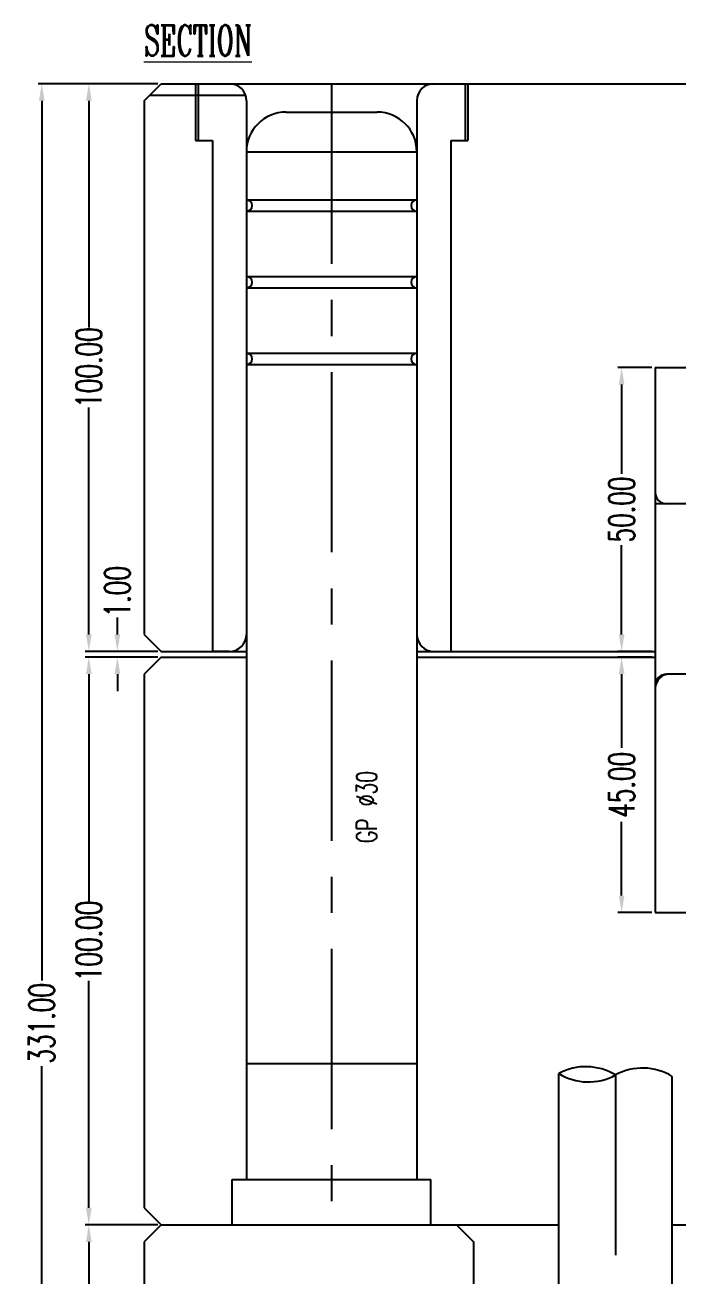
# Model space of a CAD drawing. Header units: inches. Extents: x 169168 to 170394, y -54081 to -53214.
# Drawn here: x 169612.4 to 169727.4, y -53927.9 to -53707.5 of the extents above; entities that cross this region are included whole.
import ezdxf

# ---------------------------------------------------------------- set-up
doc = ezdxf.new("R2010")
doc.units = ezdxf.units.IN
doc.header["$LTSCALE"] = 2
doc.header["$MEASUREMENT"] = 0
doc.header["$PDMODE"] = 3
doc.header["$PDSIZE"] = 0.3125
doc.linetypes.add('CENTER', pattern=[50.8, 31.75, -6.35, 6.35, -6.35])
doc.layers.get('0').update_dxf_attribs({"linetype": 'CONTINUOUS'})
doc.layers.get('Defpoints').update_dxf_attribs({"linetype": 'CONTINUOUS'})
for name, color, linetype in [('CAV-COR', 1, 'CONTINUOUS'), ('SILDE', 6, 'CONTINUOUS'), ('text', 7, 'CONTINUOUS')]:
    doc.layers.add(name, color=color, linetype=linetype)
doc.layers.add('dim', color=3, linetype='CONTINUOUS', lineweight=15)
doc.styles.add('ROMANC', font='romanc', dxfattribs={"width": 0.6, "height": 1})
doc.styles.get("Standard").update_dxf_attribs({"font": 'txt.shx', "width": 0.67})
doc.dimstyles.new('2.00', dxfattribs={"dimtxt": 4.5, "dimasz": 3, "dimexe": 0.666, "dimexo": 0.626, "dimgap": 1, "dimtad": 0, "dimzin": 0, "dimdsep": 46, "dimtxsty": 'Standard', "dimcen": 0.09, "dimclrd": 3, "dimclre": 3, "dimclrt": 7, "dimazin": 0, "dimtfac": 1, "dimtofl": 0, "dimtmove": 0, "dimatfit": 0, "dimfxl": 0, "dimtolj": 1, "dimtzin": 0, "dimarcsym": 0})

# ---------------------------------------------------------------- blocks, each defined once
blk = doc.blocks.new('*D36916')
at = {"layer": 'Defpoints', "color": 0}
for p in [(169628.63, -53817.88), (169636.36, -53817.88), (169636.36, -53818.88)]:
    blk.add_point(p, dxfattribs=at)
at = {"layer": 'dim', "color": 3, "linetype": 'ByBlock', "lineweight": -2}
for p, q in [((169628.63, -53814.88), (169628.63, -53811.88)), ((169635.73, -53817.88), (169627.97, -53817.88)), ((169635.73, -53818.88), (169627.97, -53818.88)), ((169628.63, -53821.88), (169628.63, -53824.88))]:
    blk.add_line(p, q, dxfattribs=at)
at = {"layer": 'dim', "color": 3, "linetype": 'ByBlock'}
for points in [[(169628.13, -53814.88), (169629.13, -53814.88), (169628.63, -53817.88)], [(169629.13, -53821.88), (169628.13, -53821.88), (169628.63, -53818.88)]]:
    blk.add_solid(points, dxfattribs=at)
at = {"layer": 'dim', "color": 7, "linetype": 'ByBlock', "insert": (169628.63, -53807.36), "char_height": 4.5, "attachment_point": 5, "rotation": 90}
blk.add_mtext('\\A1;1.00', dxfattribs=at)
blk = doc.blocks.new('*D36917')
at = {"layer": 'Defpoints', "color": 0}
for p in [(169623.6, -53717.88), (169636.36, -53717.88), (169636.36, -53817.88)]:
    blk.add_point(p, dxfattribs=at)
at = {"layer": 'dim', "color": 3, "linetype": 'ByBlock', "lineweight": -2}
for p, q in [((169635.73, -53717.88), (169622.94, -53717.88)), ((169623.6, -53720.88), (169623.6, -53760.85)), ((169623.6, -53814.88), (169623.6, -53774.91)), ((169635.73, -53817.88), (169622.94, -53817.88))]:
    blk.add_line(p, q, dxfattribs=at)
at = {"layer": 'dim', "color": 3, "linetype": 'ByBlock'}
for points in [[(169624.1, -53720.88), (169623.1, -53720.88), (169623.6, -53717.88)], [(169623.1, -53814.88), (169624.1, -53814.88), (169623.6, -53817.88)]]:
    blk.add_solid(points, dxfattribs=at)
at = {"layer": 'dim', "color": 7, "linetype": 'ByBlock', "insert": (169623.6, -53767.88), "char_height": 4.5, "attachment_point": 5, "rotation": 90}
blk.add_mtext('\\A1;100.00', dxfattribs=at)
blk = doc.blocks.new('*D36918')
at = {"layer": 'Defpoints', "color": 0}
for p in [(169623.6, -53818.88), (169636.36, -53818.88), (169636.36, -53918.88)]:
    blk.add_point(p, dxfattribs=at)
at = {"layer": 'dim', "color": 3, "linetype": 'ByBlock', "lineweight": -2}
for p, q in [((169635.73, -53818.88), (169622.94, -53818.88)), ((169623.6, -53821.88), (169623.6, -53861.85)), ((169623.6, -53915.88), (169623.6, -53875.91)), ((169635.73, -53918.88), (169622.94, -53918.88))]:
    blk.add_line(p, q, dxfattribs=at)
at = {"layer": 'dim', "color": 3, "linetype": 'ByBlock'}
for points in [[(169624.1, -53821.88), (169623.1, -53821.88), (169623.6, -53818.88)], [(169623.1, -53915.88), (169624.1, -53915.88), (169623.6, -53918.88)]]:
    blk.add_solid(points, dxfattribs=at)
at = {"layer": 'dim', "color": 7, "linetype": 'ByBlock', "insert": (169623.6, -53868.88), "char_height": 4.5, "attachment_point": 5, "rotation": 90}
blk.add_mtext('\\A1;100.00', dxfattribs=at)
blk = doc.blocks.new('*D36919')
at = {"layer": 'Defpoints', "color": 0}
for p in [(169623.6, -53918.88), (169636.36, -53918.88), (169636.36, -54018.88)]:
    blk.add_point(p, dxfattribs=at)
at = {"layer": 'dim', "color": 3, "linetype": 'ByBlock', "lineweight": -2}
for p, q in [((169635.73, -53918.88), (169622.94, -53918.88)), ((169623.6, -53921.88), (169623.6, -53961.85)), ((169623.6, -54015.88), (169623.6, -53975.91)), ((169635.73, -54018.88), (169622.94, -54018.88))]:
    blk.add_line(p, q, dxfattribs=at)
at = {"layer": 'dim', "color": 3, "linetype": 'ByBlock'}
for points in [[(169624.1, -53921.88), (169623.1, -53921.88), (169623.6, -53918.88)], [(169623.1, -54015.88), (169624.1, -54015.88), (169623.6, -54018.88)]]:
    blk.add_solid(points, dxfattribs=at)
at = {"layer": 'dim', "color": 7, "linetype": 'ByBlock', "insert": (169623.6, -53968.88), "char_height": 4.5, "attachment_point": 5, "rotation": 90}
blk.add_mtext('\\A1;100.00', dxfattribs=at)
blk = doc.blocks.new('*D36921')
at = {"layer": 'Defpoints', "color": 0}
for p in [(169615.31, -53717.88), (169636.36, -53717.88), (169636.36, -54048.88)]:
    blk.add_point(p, dxfattribs=at)
at = {"layer": 'dim', "color": 3, "linetype": 'ByBlock', "lineweight": -2}
for p, q in [((169635.73, -53717.88), (169614.65, -53717.88)), ((169615.31, -53720.88), (169615.31, -53875.84)), ((169615.31, -54045.88), (169615.31, -53890.91)), ((169635.73, -54048.88), (169614.65, -54048.88))]:
    blk.add_line(p, q, dxfattribs=at)
at = {"layer": 'dim', "color": 3, "linetype": 'ByBlock'}
for points in [[(169615.81, -53720.88), (169614.81, -53720.88), (169615.31, -53717.88)], [(169614.81, -54045.88), (169615.81, -54045.88), (169615.31, -54048.88)]]:
    blk.add_solid(points, dxfattribs=at)
at = {"layer": 'dim', "color": 7, "linetype": 'ByBlock', "insert": (169615.31, -53883.38), "char_height": 4.5, "attachment_point": 5, "rotation": 90}
blk.add_mtext('\\A1;331.00', dxfattribs=at)
blk = doc.blocks.new('*D36928')
at = {"layer": 'Defpoints', "color": 0}
for p in [(169717.44, -53818.88), (169723.36, -53818.88), (169723.36, -53863.88)]:
    blk.add_point(p, dxfattribs=at)
at = {"layer": 'dim', "color": 3, "linetype": 'ByBlock', "lineweight": -2}
for p, q in [((169722.73, -53818.88), (169716.78, -53818.88)), ((169717.44, -53821.88), (169717.44, -53834.85)), ((169717.44, -53860.88), (169717.44, -53847.9)), ((169722.73, -53863.88), (169716.78, -53863.88))]:
    blk.add_line(p, q, dxfattribs=at)
at = {"layer": 'dim', "color": 3, "linetype": 'ByBlock'}
for points in [[(169717.94, -53821.88), (169716.94, -53821.88), (169717.44, -53818.88)], [(169716.94, -53860.88), (169717.94, -53860.88), (169717.44, -53863.88)]]:
    blk.add_solid(points, dxfattribs=at)
at = {"layer": 'dim', "color": 7, "linetype": 'ByBlock', "insert": (169717.44, -53841.38), "char_height": 4.5, "attachment_point": 5, "rotation": 90}
blk.add_mtext('\\A1;45.00', dxfattribs=at)
blk = doc.blocks.new('*D36929')
at = {"layer": 'Defpoints', "color": 0}
for p in [(169717.44, -53767.88), (169723.36, -53767.88), (169723.36, -53817.88)]:
    blk.add_point(p, dxfattribs=at)
at = {"layer": 'dim', "color": 3, "linetype": 'ByBlock', "lineweight": -2}
for p, q in [((169722.73, -53767.88), (169716.78, -53767.88)), ((169717.44, -53770.88), (169717.44, -53786.6)), ((169717.44, -53814.88), (169717.44, -53799.15)), ((169722.73, -53817.88), (169716.78, -53817.88))]:
    blk.add_line(p, q, dxfattribs=at)
at = {"layer": 'dim', "color": 3, "linetype": 'ByBlock'}
for points in [[(169717.94, -53770.88), (169716.94, -53770.88), (169717.44, -53767.88)], [(169716.94, -53814.88), (169717.94, -53814.88), (169717.44, -53817.88)]]:
    blk.add_solid(points, dxfattribs=at)
at = {"layer": 'dim', "color": 7, "linetype": 'ByBlock', "insert": (169717.44, -53792.88), "char_height": 4.5, "attachment_point": 5, "rotation": 90}
blk.add_mtext('\\A1;50.00', dxfattribs=at)

msp = doc.modelspace()

# ---------------------------------------------------------------- linework, layer by layer
at = {"linetype": 'Continuous'}
for p, q in [((169633.361, -53720.875), (169636.361, -53717.875)), ((169642.361, -53717.875), (169642.361, -53727.875)), ((169642.861, -53717.875), (169642.861, -53727.875)), ((169689.861, -53717.875), (169689.861, -53727.875)), ((169690.361, -53717.875), (169690.361, -53727.875)), ((169633.361, -53720.875), (169633.361, -53814.875)), ((169634.361, -53719.875), (169651.189, -53719.875)), ((169651.361, -53720.875), (169651.361, -53910.875)), ((169681.361, -53720.875), (169681.361, -53910.875)), ((169642.361, -53727.875), (169645.361, -53727.875)), ((169645.361, -53727.875), (169645.361, -53817.875)), ((169687.361, -53727.875), (169687.361, -53817.875)), ((169687.361, -53727.875), (169690.361, -53727.875)), ((169651.361, -53738.361), (169681.361, -53738.361)), ((169651.361, -53740.361), (169681.361, -53740.361)), ((169651.361, -53751.861), (169681.361, -53751.861)), ((169651.361, -53753.861), (169681.361, -53753.861)), ((169651.361, -53765.361), (169681.361, -53765.361)), ((169651.361, -53767.361), (169681.361, -53767.361)), ((169633.361, -53814.875), (169636.361, -53817.875)), ((169636.361, -53817.875), (169651.361, -53817.875)), ((169681.361, -53817.875), (169723.361, -53817.875)), ((169636.361, -53818.875), (169633.361, -53821.875)), ((169636.361, -53818.875), (169651.361, -53818.875)), ((169681.361, -53818.875), (169723.361, -53818.875)), ((169633.361, -53821.875), (169633.361, -53915.875)), ((169633.361, -53915.875), (169636.361, -53918.875)), ((169636.361, -53918.875), (169633.361, -53921.875)), ((169636.361, -53918.875), (169706.361, -53918.875)), ((169688.361, -53918.875), (169691.361, -53921.875)), ((169726.361, -53918.875), (169896.361, -53918.875)), ((169633.361, -53921.875), (169633.361, -53990.875)), ((169691.361, -53921.875), (169691.361, -54015.875))]:
    msp.add_line(p, q, dxfattribs=at)
for p, q in [((169636.361, -53717.875), (169930.361, -53717.875)), ((169658.361, -53722.875), (169674.361, -53722.875)), ((169651.361, -53729.875), (169681.361, -53729.875)), ((169648.176, -53817.875), (169645.363, -53817.875)), ((169648.361, -53817.875), (169645.363, -53817.875)), ((169684.361, -53817.875), (169687.358, -53817.875)), ((169651.361, -53890.475), (169681.361, -53890.475)), ((169706.361, -53980.875), (169706.361, -53892.242)), ((169726.361, -53980.875), (169726.361, -53892.73)), ((169648.861, -53910.875), (169683.861, -53910.875)), ((169648.861, -53918.875), (169648.861, -53910.875)), ((169683.861, -53918.875), (169683.861, -53910.875)), ((169648.861, -53918.875), (169683.861, -53918.875))]:
    msp.add_line(p, q)
at = {"linetype": 'CENTER', "ltscale": 0.5}
for p, q in [((169666.361, -53717.875), (169666.361, -53918.875)), ((169716.361, -53892.486), (169716.361, -54018.875))]:
    msp.add_line(p, q, dxfattribs=at)
at = {"linetype": 'Continuous'}
for centre, radius, start, end in [((169648.361, -53720.875), 3, 0, 90), ((169684.361, -53720.875), 3, 90, 180), ((169651.361, -53739.361), 1, 270, 90), ((169681.361, -53739.361), 1, 90, 270), ((169651.361, -53752.861), 1, 270, 90), ((169681.361, -53752.861), 1, 90, 270), ((169651.361, -53766.361), 1, 270, 90), ((169681.361, -53766.361), 1, 90, 270)]:
    msp.add_arc(centre, radius, start, end, dxfattribs=at)
for centre, radius, start, end in [((169658.361, -53729.875), 7, 90, 180), ((169674.361, -53729.875), 7, 0, 90), ((169648.361, -53814.875), 3, 270, 0), ((169684.361, -53814.875), 3, 180, 270), ((169711.15, -53901.021), 10, 58.59417, 118.61382), ((169721.15, -53901.265), 10, 58.59417, 118.61382), ((169711.572, -53883.707), 10, 238.59417, 298.61382)]:
    msp.add_arc(centre, radius, start, end)
at = {"layer": 'CAV-COR'}
for p, q in [((169723.361, -53767.875), (169843.361, -53767.875)), ((169723.361, -53767.875), (169723.361, -53863.875)), ((169723.361, -53863.875), (169843.361, -53863.875))]:
    msp.add_line(p, q, dxfattribs=at)
at = {"layer": 'SILDE', "linetype": 'ByBlock'}
for p, q in [((169755.721, -53791.875), (169723.361, -53791.875)), ((169748.361, -53821.875), (169725.361, -53821.875))]:
    msp.add_line(p, q, dxfattribs=at)
for centre, radius, start, end in [((169725.361, -53789.875), 2, 180, 270), ((169725.861, -53824.375), 2.5, 90, 180), ((169725.361, -53823.875), 2, 90, 180)]:
    msp.add_arc(centre, radius, start, end, dxfattribs=at)

# ---------------------------------------------------------------- texts
at = {"layer": 'dim', "linetype": 'ByBlock', "style": 'ROMANC', "width": 0.6}
msp.add_text('%%uSECTION', height=5.4, dxfattribs=at).set_placement((169633.313, -53712.945))
at = {"layer": 'text', "insert": (169670.718, -53851.638), "char_height": 3.6, "width": 25.66758, "attachment_point": 1, "rotation": 90}
msp.add_mtext('GP %%c30', dxfattribs=at)

# ---------------------------------------------------------------- dimensions: what is measured, and where the dimension line sits
at = {"layer": 'dim', "linetype": 'ByBlock'}
for base, p1, p2, picture, middle in [((169615.315, -53717.875), (169636.361, -54048.875), (169636.361, -53717.875), '*D36921', (169615.315, -53883.375)), ((169623.604, -53717.875), (169636.361, -53817.875), (169636.361, -53717.875), '*D36917', (169623.604, -53767.875)), ((169717.441, -53767.875), (169723.361, -53817.875), (169723.361, -53767.875), '*D36929', (169717.441, -53792.875)), ((169628.633, -53817.875), (169636.361, -53818.875), (169636.361, -53817.875), '*D36916', (169628.633, -53807.358)), ((169623.604, -53818.875), (169636.361, -53918.875), (169636.361, -53818.875), '*D36918', (169623.604, -53868.875)), ((169717.441, -53818.875), (169723.361, -53863.875), (169723.361, -53818.875), '*D36928', (169717.441, -53841.375)), ((169623.604, -53918.875), (169636.361, -54018.875), (169636.361, -53918.875), '*D36919', (169623.604, -53968.875))]:
    dim = msp.add_linear_dim(base=base, p1=p1, p2=p2, angle=90, dimstyle='2.00', dxfattribs=at)
    dim.commit()
    dim.dimension.update_dxf_attribs({"geometry": picture, "text_midpoint": middle})

doc.saveas('drawing.dxf')
